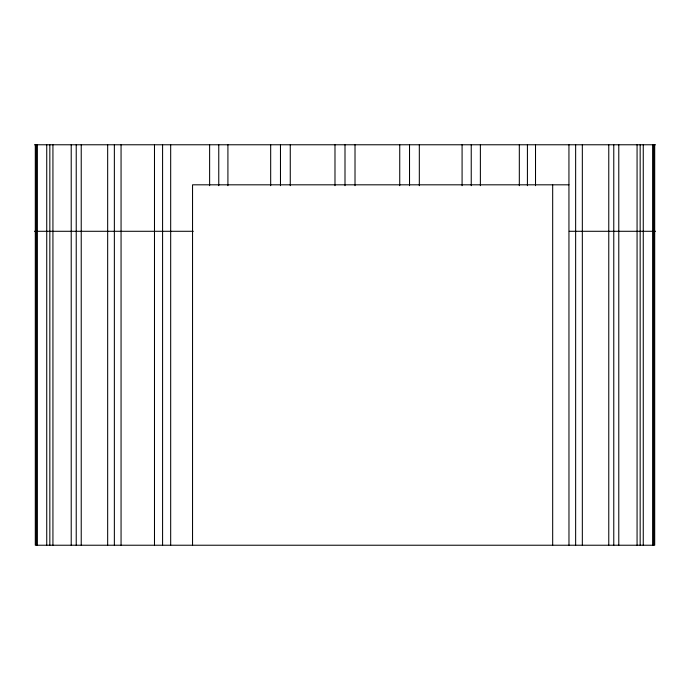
<?xml version="1.0" encoding="UTF-8"?>
<svg xmlns="http://www.w3.org/2000/svg" width="690" height="690" viewBox="0 0 690 690"><rect width="100%" height="100%" fill="white"/><g stroke="black" fill="none" stroke-linecap="round" stroke-linejoin="round"><path stroke-width="1.03" d="M34.5 144.771L655.5 144.771M568.974 184.817L192.545 184.817L192.545 545.229M34.5 231.288L193.321 231.288M569.302 231.288L655.5 231.288M654.698 144.771L654.698 545.229L35.302 545.229L35.302 144.771M653.654 144.771L653.654 545.229M652.611 144.771L652.611 545.229M643.261 144.771L643.261 545.229M640.165 144.771L640.165 545.229M637.068 144.771L637.068 545.229M618.783 144.771L618.783 545.229M613.772 144.771L613.772 545.229M608.77 144.771L608.77 545.229M582.334 144.771L582.334 545.229M575.641 144.771L575.641 545.229M568.94 144.771L568.974 545.229M552.681 184.817L552.681 545.229M535.518 144.771L535.518 185.679M527.419 144.771L527.419 185.679M519.32 144.771L519.32 185.679M480.378 144.771L480.378 185.679M471.236 144.771L471.236 185.679M462.084 144.771L462.084 185.679M419.322 144.771L419.322 185.679M409.524 144.771L409.524 185.679M399.734 144.771L399.734 185.679M355.014 144.771L355.014 185.679M345 144.771L345 185.679M334.986 144.771L334.986 185.679M290.266 144.771L290.266 185.679M280.476 144.771L280.476 185.679M270.678 144.771L270.678 185.679M227.916 144.771L227.916 185.679M218.764 144.771L218.764 185.679M209.622 144.771L209.622 185.679M170.68 144.771L170.68 545.229M162.581 144.771L162.581 545.229M154.482 144.771L154.482 545.229M121.061 144.771L121.061 545.229M114.359 144.771L114.359 545.229M107.666 144.771L107.666 545.229M81.23 144.771L81.23 545.229M76.228 144.771L76.228 545.229M71.217 144.771L71.217 545.229M52.932 144.771L52.932 545.229M49.835 144.771L49.835 545.229M46.739 144.771L46.739 545.229M37.389 144.771L37.389 545.229M36.346 144.771L36.346 545.229"/></g></svg>
